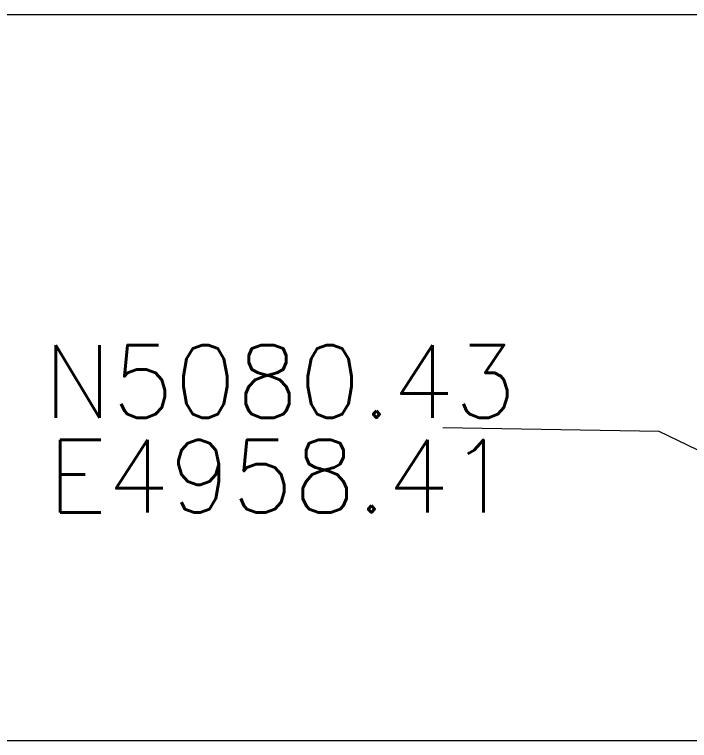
# Model space of a CAD drawing. Header units: metres. Extents: x 750 to 3116, y -341 to 1465.
# Drawn here: x 1519.01 to 1542.25, y -9.13 to 15.87 of the extents above; entities that cross this region are included whole.
import ezdxf

# ---------------------------------------------------------------- set-up
doc = ezdxf.new("R2010")
doc.units = ezdxf.units.M
doc.layers.add('Dimension', color=255, linetype='Continuous', lineweight=13)
doc.layers.add('grid', color=252, linetype='Continuous', lineweight=5)
doc.layers.add('Text', color=7, linetype='Continuous')
doc.styles.add('simp', font='simplex.shx', dxfattribs={"width": 0.85, "height": 1})
doc.styles.get("Standard").update_dxf_attribs({"font": 'arial.ttf'})
doc.dimstyles.new('ISO-25', dxfattribs={"dimtxt": 2, "dimasz": 2, "dimexe": 1.25, "dimexo": 0.625, "dimgap": 1.5, "dimtad": 1, "dimtxsty": 'Standard', "dimblk": 'DOT', "dimcen": 1.5, "dimadec": 0, "dimazin": 0, "dimtfac": 1, "dimtmove": 0, "dimatfit": 3, "dimfxl": 0, "dimarcsym": 0})

# ---------------------------------------------------------------- blocks, each defined once
blk = doc.blocks.new('_Dot')
at = {"color": 0, "linetype": 'ByBlock', "lineweight": -2}
blk.add_line((-0.5, 0), (-1, 0), dxfattribs=at)
at = {"color": 0, "linetype": 'ByBlock', "const_width": 0.5}
blk.add_lwpolyline([(-0.25, 0, 1), (0.25, 0, 1)], format="xyb", close=True, dxfattribs=at)

msp = doc.modelspace()

# ---------------------------------------------------------------- linework, layer by layer
at = {"layer": 'grid', "color": 252}
for points in [[(1493.528, 15.867), (1743.528, 15.867)], [(1493.528, -9.133), (1743.528, -9.133)]]:
    msp.add_lwpolyline(points, dxfattribs=at)

# ---------------------------------------------------------------- texts
at = {"layer": 'Text', "color": 30, "true_color": 0xf26722, "style": 'simp'}
for s, p in [('N5080.43', (1520.005, 1.981)), ('E4958.41', (1520.155, -1.281))]:
    msp.add_text(s, height=2.5, dxfattribs=at).set_placement(p)

# ---------------------------------------------------------------- leaders
at = {"layer": 'Dimension'}
msp.add_leader([(1551.941, -3.7), (1541.202, 1.511), (1533.757, 1.631)], dimstyle='ISO-25', override={"dimasz": 1.5, "dimgap": 0.625, "dimtad": 0, "dimlwd": 9}, dxfattribs=at)

doc.saveas('drawing.dxf')
